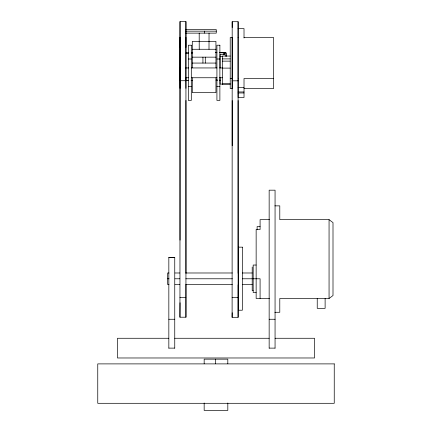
<?xml version="1.0" encoding="UTF-8"?>
<svg xmlns="http://www.w3.org/2000/svg" width="432" height="432" viewBox="0 0 432 432"><rect width="100%" height="100%" fill="white"/><g stroke="black" fill="none" stroke-linecap="round" stroke-linejoin="round"><path stroke-width="0.65" d="M180.02 21.6L179.95 80.725L185.863 80.725L185.933 21.6L180.02 21.6L180.052 240.138M185.971 284.683L185.944 317.212L179.95 317.212L180.025 37.255L180.052 47.401M185.944 317.212L185.933 37.255M238.135 284.785L238.108 317.315L232.108 317.315L232.184 21.703L238.097 21.703L238.118 28.863M232.184 37.357L232.184 88.447M238.108 317.315L238.097 21.703M238.07 78.3L238.097 37.357M180.052 302.762L179.95 317.212M232.2 312.719L232.108 317.315M274.865 312.282L279.79 312.282L279.79 298.49L329.06 298.49L333.002 295.531L333.002 222.615L329.06 219.656L279.79 219.656L279.79 205.864L274.865 205.864M186.089 53.044L188.752 52.936M191.419 52.828L192.753 52.774M185.803 80.627L187.137 80.573M191.133 80.411L192.467 80.357M186.062 53.131L188.73 53.028M191.403 52.925L192.737 52.877M185.242 80.73L188.552 80.6M191.198 80.503L192.521 80.449M185.398 29.581L216.259 29.581L216.259 33.134L185.387 33.134M185.398 31.163L216.259 31.163M232.189 37.503L230.218 37.503L230.218 88.587L232.189 88.587M244.015 37.503L273.575 37.503L273.575 88.587L244.015 88.587M192.289 49.27L215.941 49.27M224.057 54.432L220.115 54.432L220.115 67.959M230.218 56.047L222.334 56.047L222.334 84.602L230.218 84.602M220.115 56.527L222.745 56.527M192.289 57.154L215.941 57.154M222.334 58.892L230.218 58.892M188.347 59.011L191.306 59.011M216.923 59.011L219.883 59.011M222.334 61.128L230.218 61.128M192.289 63.067L215.941 63.067M185.377 67.948L188.735 67.948M191.425 67.948L216.961 67.948M219.65 67.948L222.334 67.948M222.334 68.105L230.218 68.105M185.377 77.749L188.735 77.749M191.425 77.749L216.961 77.749M219.65 77.749L222.334 77.749M230.218 78.516L232.189 78.516M273.575 78.516L244.015 78.516L244.015 97.502L238.102 97.502L238.102 78.516M232.114 80.827L238.021 80.827M222.334 83.678L230.218 83.678M222.745 84.094L220.115 84.094L220.115 77.296M188.347 86.6L191.306 86.6M216.923 86.6L219.883 86.6M238.102 87.431L244.015 87.431M238.102 91.962L244.015 91.962M238.102 92.972L244.015 92.972M269.492 219.656L260.086 219.656L260.086 229.511L256.144 229.511L256.144 298.49L269.492 298.49M260.086 226.557L257.126 226.557L257.126 229.511M168.836 257.58L174.749 257.58M256.144 265.037L253.184 265.037L253.184 292.523L256.144 292.523M169.004 272.986L167.654 272.986L167.654 284.575L169.004 284.575M175.068 272.986L179.788 272.986M185.852 272.986L232.34 272.986M242.347 272.986L252.202 272.986M167.654 278.78L169.004 278.78M175.068 278.78L179.788 278.78M185.852 278.78L232.34 278.78M242.347 278.78L260.086 278.78L260.086 298.49M175.068 284.575L179.788 284.575M185.852 284.575L232.34 284.575M242.347 284.575L252.202 284.575M253.184 290.536L252.202 290.536L252.202 267.025M179.917 297.508L185.83 297.508M232.081 297.61L237.994 297.61M168.836 319.264L174.749 319.264M269.152 319.264L275.06 319.264M168.836 338.272L117.461 338.272L117.461 357.977L314.539 357.977L314.539 338.272L275.06 338.272M174.749 338.272L269.152 338.272M168.836 348.122L174.749 348.122M269.152 348.122L275.06 348.122M215.557 52.666L216.864 52.693M216.092 80.12L217.399 80.152M219.359 80.195L220.666 80.222M215.568 52.591L216.875 52.623M216.097 80.044L217.409 80.077M226.093 56.198L226.028 52.85L219.488 52.688L226.028 52.85L226.028 56.527M224.095 54.859L224.057 52.85L224.057 54.869M232.184 21.703L232.2 27.562M185.933 21.6L185.965 47.401M185.906 78.197L185.938 88.344M179.993 78.197L180.025 88.344M329.06 219.656L329.06 298.49M325.118 298.49L325.118 308.34L317.234 308.34L317.234 298.49M275.06 348.154L275.06 190.177L269.152 190.177L269.152 348.154M244.015 38.011L244.015 28.588L238.102 28.588L238.102 37.503M238.108 100.532L238.129 273.31M232.195 100.532L232.2 145.751M227.81 363.76L227.81 359.159L204.169 359.159L204.169 363.76M227.815 403.007L227.815 410.4L204.163 410.4L204.163 403.007M215.941 67.765L215.935 41.386L192.294 41.386L192.289 67.765M215.941 77.846L215.941 92.626L192.289 92.626L192.289 77.846M215.671 359.159L215.671 363.76M209.039 33.134L209.002 49.27M205.297 57.154L205.297 63.067M204.541 31.163L204.541 33.134M202.932 57.154L202.932 63.067M199.19 33.134L199.228 49.27M185.944 100.429L185.971 273.208M180.004 67.948L180.004 77.749M174.749 348.154L174.749 257.359L168.836 257.359L168.836 348.154M191.306 45.214L188.347 45.214L188.347 100.397L191.306 100.397L191.306 45.214M219.883 45.214L216.923 45.214L216.923 100.397L219.883 100.397L219.883 45.214M242.347 247.158L238.405 247.158L238.405 310.219L242.347 310.219L242.347 247.158M334.244 363.89L97.756 363.89L97.756 403.304L334.244 403.304L334.244 363.89"/></g></svg>
